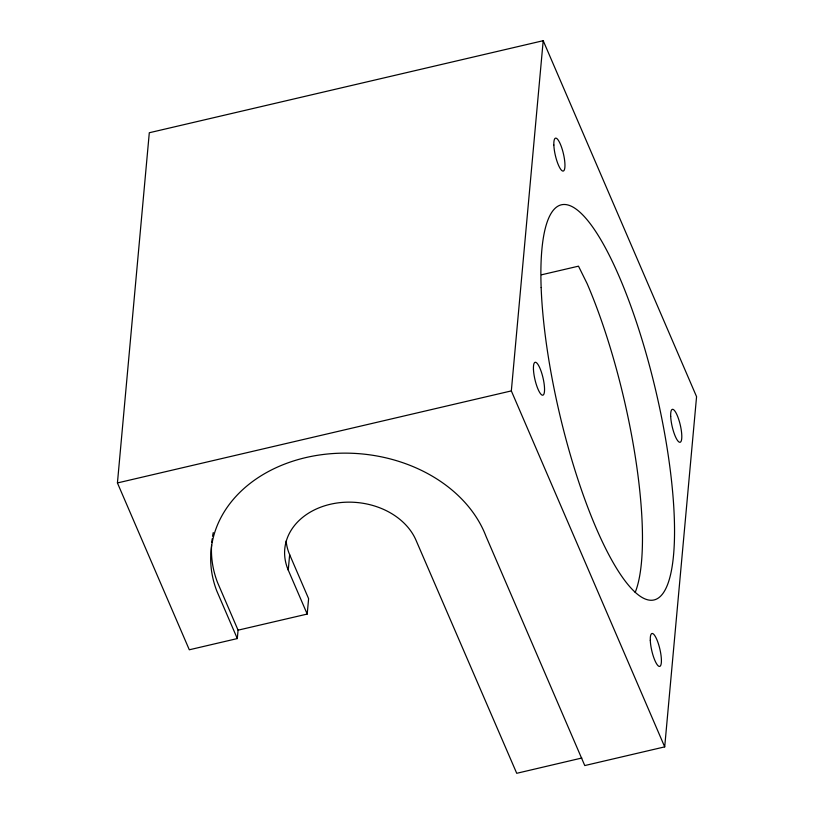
<?xml version="1.0" encoding="UTF-8"?>
<svg xmlns="http://www.w3.org/2000/svg" width="814" height="814" viewBox="0 0 814 814"><rect width="100%" height="100%" fill="white"/><g stroke="black" fill="none" stroke-linecap="round" stroke-linejoin="round"><path stroke-width="1.22" d="M117.43 482.946L149.298 132.743L543.203 40.7L696.57 396.672L664.702 746.876L584.767 765.557L485.999 536.304A140.914 110.124 5.2 0 0 310.551 456.552A140.914 110.124 5.2 0 0 216.728 590.811L237.301 638.573L189.306 649.786L117.43 482.946L511.334 390.903L543.203 40.7M237.301 638.573L238.064 630.168L217.491 582.407A140.914 110.124 5.2 0 1 211.589 545.024M238.064 630.168L307.204 614.071L288.248 570.075L289.652 554.67A67.633 52.859 5.2 0 1 286.152 540.995M307.204 614.071L308.608 598.666L289.652 554.67M541.493 274.806L578.489 266.168L587.138 283.659A202.91 49.461 76.8 0 1 635.174 592.46M581.847 758.017L516.727 773.3L416.005 540.221A67.633 52.859 5.2 0 0 330.219 504.293A67.633 52.859 5.2 0 0 288.248 570.075M511.334 390.903L664.702 746.876M211.782 542.511A140.914 110.124 5.2 0 1 212.2 538.756M212.566 536.263A140.914 110.124 5.2 0 1 213.258 532.549M533.445 369.159A16.911 4.121 76.8 0 0 542.175 395.136A16.911 4.121 76.8 0 0 541.32 371.866A16.911 4.121 76.8 0 0 533.445 369.159M553.846 145.024A16.911 4.121 76.8 0 0 562.576 171.011A16.911 4.121 76.8 0 0 561.721 147.731A16.911 4.121 76.8 0 0 553.846 145.024M541.147 287.535A202.91 49.461 76.8 0 0 645.97 599.287A202.91 49.461 76.8 0 0 635.703 319.973A202.91 49.461 76.8 0 0 541.147 287.535M650.294 640.374A16.911 4.121 76.8 0 0 659.025 666.361A16.911 4.121 76.8 0 0 658.17 643.08A16.911 4.121 76.8 0 0 650.294 640.374M670.695 416.463A16.911 4.121 76.8 0 0 679.497 442.246A16.911 4.121 76.8 0 0 678.489 418.711A16.911 4.121 76.8 0 0 670.695 416.463"/></g></svg>
